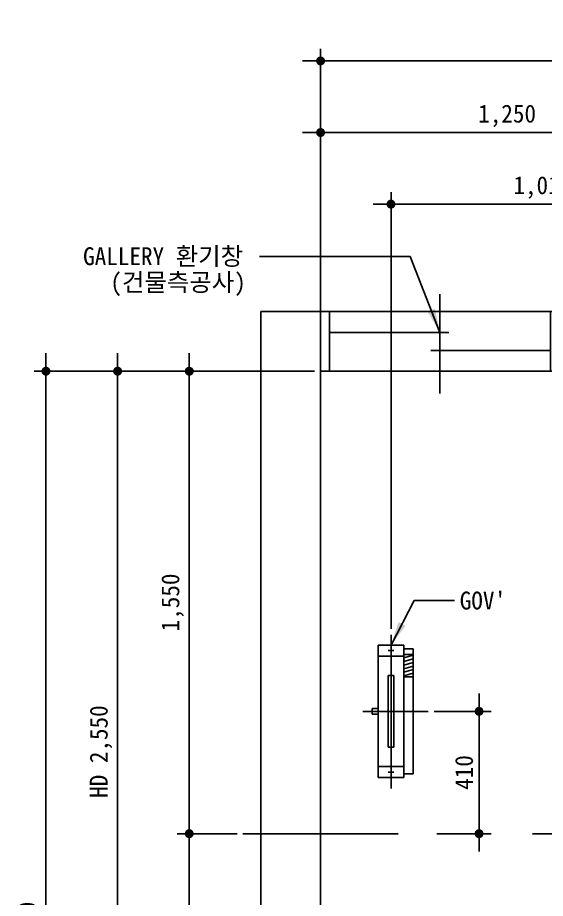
# Model space of a CAD drawing. Extents: x -9109 to 174251, y 57759 to 115528.
# Drawn here: x 100764 to 102532, y 105990 to 108942 of the extents above; entities that cross this region are included whole.
import ezdxf

# ---------------------------------------------------------------- set-up
doc = ezdxf.new("R2010")
doc.units = 0
doc.header["$LTSCALE"] = 600
doc.header["$MEASUREMENT"] = 0
doc.linetypes.add('CENTER', pattern=[2, 1.25, -0.25, 0.25, -0.25])
doc.layers.get('0').update_dxf_attribs({"linetype": 'CONTINUOUS'})
for name, color, linetype in [('1', 3, 'CONTINUOUS'), ('3', 1, 'CENTER'), ('A-DIMS', 7, 'CONTINUOUS')]:
    doc.layers.add(name, color=color, linetype=linetype)
doc.layers.add('A-MKXS-LEAD', color=7, linetype='CONTINUOUS', lineweight=25)
doc.layers.add('A-MKXS-TEXT1', color=3, linetype='CONTINUOUS', lineweight=25)
doc.styles.add('HY울릉도L', font='')
doc.styles.add('OTIS', font='')
doc.styles.add('굴림', font='')
doc.styles.add('돋움체', font='')
doc.styles.get('HY울릉도L').set_extended_font_data('Dotum')
doc.styles.get('OTIS').set_extended_font_data('Dotum')
doc.styles.get('굴림').set_extended_font_data('Dotum')
doc.styles.get('돋움체').set_extended_font_data('DotumChe')
doc.dimstyles.new('CDIM', dxfattribs={"dimtxt": 3, "dimasz": 1.5, "dimexe": 2, "dimexo": 1, "dimgap": 1, "dimtad": 1, "dimdec": 0, "dimrnd": 0.5, "dimzin": 0, "dimdsep": 32, "dimlunit": 6, "dimtxsty": 'HY울릉도L', "dimblk1": '_CIDOT', "dimblk2": '_CIDOT', "dimsah": 1, "dimcen": 5.5, "dimclrd": 2, "dimclre": 2, "dimclrt": 7, "dimadec": 0, "dimazin": 0, "dimtfac": 1, "dimtdec": 0, "dimtix": 1, "dimtmove": 2, "dimatfit": 1, "dimldrblk": '_CIDOT', "dimfxl": 1, "dimtolj": 1, "dimtzin": 0, "dimlwd": -1, "dimarcsym": 0})
doc.dimstyles.new('OTIS', dxfattribs={"dimscale": 100, "dimtxt": 2.25, "dimasz": 2, "dimexe": 0.8, "dimexo": 0.8, "dimgap": 0.7, "dimtad": 1, "dimdsep": 46, "dimtxsty": '굴림', "dimblk": 'DOT', "dimcen": 0, "dimclrd": 3, "dimclre": 3, "dimclrt": 3, "dimadec": 0, "dimazin": 0, "dimtfac": 1, "dimtmove": 0, "dimatfit": 3, "dimfxl": 1, "dimtolj": 1, "dimarcsym": 0})

# ---------------------------------------------------------------- blocks, each defined once
blk = doc.blocks.new('_CIDOT')
at = {"color": 0, "linetype": 'ByBlock'}
blk.add_line((2, 0), (-1, 0), dxfattribs=at)
at = {"color": 0, "linetype": 'ByBlock', "const_width": 0.5}
blk.add_lwpolyline([(-0.25, 0, 1), (0.25, 0, 1)], format="xyb", close=True, dxfattribs=at)
blk = doc.blocks.new('*D698')
at = {"layer": 'A-DIMS', "lineweight": -2, "transparency": 16777216}
for p, q in [((102158.9, 106617.1), (102349.7, 106617.1)), ((102167.9, 106207.1), (102349.7, 106207.1))]:
    blk.add_line(p, q, dxfattribs=at)
at = {"layer": 'A-DIMS', "transparency": 16777216}
blk.add_line((102309.7, 106587.1), (102309.7, 106237.1), dxfattribs=at)
at = {"layer": 'A-DIMS', "transparency": 16777216, "xscale": 30, "yscale": 30, "zscale": 30}
for p, rotation in [((102309.7, 106617.1), 90), ((102309.7, 106207.1), 270)]:
    blk.add_blockref('_CIDOT', p, dxfattribs=dict(at, rotation=rotation))
at = {"layer": 'A-DIMS', "color": 3, "transparency": 16777216, "insert": (102259.7, 106412.1), "char_height": 60, "attachment_point": 5, "rotation": 90, "style": '돋움체'}
blk.add_mtext('\\A1;410', dxfattribs=at)
blk = doc.blocks.new('*D699')
at = {"layer": 'A-DIMS', "lineweight": -2, "transparency": 16777216}
for p, q in [((102014.6, 106893.5), (102014.6, 108357.1)), ((103028.6, 108057.1), (103028.6, 108357.1))]:
    blk.add_line(p, q, dxfattribs=at)
at = {"layer": 'A-DIMS', "transparency": 16777216}
blk.add_line((102998.6, 108317.1), (102044.6, 108317.1), dxfattribs=at)
at = {"layer": 'A-DIMS', "transparency": 16777216, "xscale": 30, "yscale": 30, "zscale": 30, "rotation": 180}
blk.add_blockref('_CIDOT', (102014.6, 108317.1), dxfattribs=at)
at = {"layer": 'A-DIMS', "transparency": 16777216, "xscale": 30, "yscale": 30, "zscale": 30}
blk.add_blockref('_CIDOT', (103028.6, 108317.1), dxfattribs=at)
at = {"layer": 'A-DIMS', "color": 3, "transparency": 16777216, "insert": (102521.6, 108372.8), "char_height": 60, "attachment_point": 5, "style": '돋움체'}
blk.add_mtext('\\A1;{\\C7;1,014}', dxfattribs=at)
blk = doc.blocks.new('*D724')
at = {"layer": 'A-DIMS', "lineweight": -2, "transparency": 16777216}
for p, q in [((101778.6, 107777.1), (101778.6, 108597.1)), ((103028.6, 108057.1), (103028.6, 108597.1))]:
    blk.add_line(p, q, dxfattribs=at)
at = {"layer": 'A-DIMS', "transparency": 16777216}
blk.add_line((101808.6, 108557.1), (102998.6, 108557.1), dxfattribs=at)
at = {"layer": 'A-DIMS', "transparency": 16777216, "xscale": 30, "yscale": 30, "zscale": 30, "rotation": 180}
blk.add_blockref('_CIDOT', (101778.6, 108557.1), dxfattribs=at)
at = {"layer": 'A-DIMS', "transparency": 16777216, "xscale": 30, "yscale": 30, "zscale": 30}
blk.add_blockref('_CIDOT', (103028.6, 108557.1), dxfattribs=at)
at = {"layer": 'A-DIMS', "color": 3, "transparency": 16777216, "insert": (102403.6, 108612.8), "char_height": 60, "attachment_point": 5, "style": '돋움체'}
blk.add_mtext('\\A1;1,250', dxfattribs=at)
blk = doc.blocks.new('*D726')
at = {"layer": 'A-DIMS', "lineweight": -2, "transparency": 16777216}
for p, q in [((101778.6, 107777.1), (101778.6, 108837.1)), ((104178.6, 107777.1), (104178.6, 108837.1))]:
    blk.add_line(p, q, dxfattribs=at)
at = {"layer": 'A-DIMS', "transparency": 16777216}
blk.add_line((101808.6, 108797.1), (104148.6, 108797.1), dxfattribs=at)
at = {"layer": 'A-DIMS', "transparency": 16777216, "xscale": 30, "yscale": 30, "zscale": 30, "rotation": 180}
blk.add_blockref('_CIDOT', (101778.6, 108797.1), dxfattribs=at)
at = {"layer": 'A-DIMS', "transparency": 16777216, "xscale": 30, "yscale": 30, "zscale": 30}
blk.add_blockref('_CIDOT', (104178.6, 108797.1), dxfattribs=at)
at = {"layer": 'A-DIMS', "color": 3, "transparency": 16777216, "insert": (102978.6, 108852.8), "char_height": 60, "attachment_point": 5, "style": '돋움체'}
blk.add_mtext('\\A1;HW 2,400', dxfattribs=at)
blk = doc.blocks.new('*D727')
at = {"layer": 'A-DIMS', "lineweight": -2, "transparency": 16777216}
for p, q in [((101758.6, 107757.1), (101298.6, 107757.1)), ((101498.6, 106207.1), (101298.6, 106207.1))]:
    blk.add_line(p, q, dxfattribs=at)
at = {"layer": 'A-DIMS', "transparency": 16777216}
blk.add_line((101338.6, 107727.1), (101338.6, 106237.1), dxfattribs=at)
at = {"layer": 'A-DIMS', "transparency": 16777216, "xscale": 30, "yscale": 30, "zscale": 30}
for p, rotation in [((101338.6, 107757.1), 90), ((101338.6, 106207.1), 270)]:
    blk.add_blockref('_CIDOT', p, dxfattribs=dict(at, rotation=rotation))
at = {"layer": 'A-DIMS', "color": 3, "transparency": 16777216, "insert": (101282.9, 106982.1), "char_height": 60, "attachment_point": 5, "rotation": 90, "style": '돋움체'}
blk.add_mtext('\\A1;1,550', dxfattribs=at)
blk = doc.blocks.new('*D728')
at = {"layer": 'A-DIMS', "lineweight": -2, "transparency": 16777216}
for p, q in [((101498.6, 106207.1), (101298.6, 106207.1)), ((101758.6, 105207.1), (101298.6, 105207.1))]:
    blk.add_line(p, q, dxfattribs=at)
at = {"layer": 'A-DIMS', "transparency": 16777216}
blk.add_line((101338.6, 106177.1), (101338.6, 105237.1), dxfattribs=at)
at = {"layer": 'A-DIMS', "transparency": 16777216, "xscale": 30, "yscale": 30, "zscale": 30}
for p, rotation in [((101338.6, 106207.1), 90), ((101338.6, 105207.1), 270)]:
    blk.add_blockref('_CIDOT', p, dxfattribs=dict(at, rotation=rotation))
at = {"layer": 'A-DIMS', "color": 3, "transparency": 16777216, "insert": (101282.9, 105707.1), "char_height": 60, "attachment_point": 5, "rotation": 90, "style": '돋움체'}
blk.add_mtext('\\A1;1,000', dxfattribs=at)
blk = doc.blocks.new('*D729')
at = {"layer": 'A-DIMS', "lineweight": -2, "transparency": 16777216}
for p, q in [((101758.6, 107757.1), (100818.6, 107757.1)), ((101758.6, 104007.1), (100818.6, 104007.1))]:
    blk.add_line(p, q, dxfattribs=at)
at = {"layer": 'A-DIMS', "transparency": 16777216}
blk.add_line((100858.6, 107727.1), (100858.6, 104037.1), dxfattribs=at)
at = {"layer": 'A-DIMS', "transparency": 16777216, "xscale": 30, "yscale": 30, "zscale": 30}
for p, rotation in [((100858.6, 107757.1), 90), ((100858.6, 104007.1), 270)]:
    blk.add_blockref('_CIDOT', p, dxfattribs=dict(at, rotation=rotation))
at = {"layer": 'A-DIMS', "color": 3, "transparency": 16777216, "insert": (100802.9, 105882.1), "char_height": 60, "attachment_point": 5, "rotation": 90, "style": '돋움체'}
blk.add_mtext('\\A1;3,750', dxfattribs=at)
blk = doc.blocks.new('*D730')
at = {"layer": 'A-DIMS', "lineweight": -2, "transparency": 16777216}
for p, q in [((101758.6, 107757.1), (101058.6, 107757.1)), ((101758.6, 105207.1), (101058.6, 105207.1))]:
    blk.add_line(p, q, dxfattribs=at)
at = {"layer": 'A-DIMS', "transparency": 16777216}
blk.add_line((101098.6, 107727.1), (101098.6, 105237.1), dxfattribs=at)
at = {"layer": 'A-DIMS', "transparency": 16777216, "xscale": 30, "yscale": 30, "zscale": 30}
for p, rotation in [((101098.6, 107757.1), 90), ((101098.6, 105207.1), 270)]:
    blk.add_blockref('_CIDOT', p, dxfattribs=dict(at, rotation=rotation))
at = {"layer": 'A-DIMS', "color": 3, "transparency": 16777216, "insert": (101042.9, 106482.1), "char_height": 60, "attachment_point": 5, "rotation": 90, "style": '돋움체'}
blk.add_mtext('\\A1;HD 2,550', dxfattribs=at)
blk = doc.blocks.new('B-G')
for p, q in [((200, 800), (0, 800)), ((200, 770), (0, 770)), ((130, 770), (130, 370)), ((70, 430), (70, 30)), ((200, 30), (0, 30)), ((200, 0), (0, 0))]:
    blk.add_line(p, q)
at = {"layer": '3'}
blk.add_line((275.1, 400), (-58.2, 400), dxfattribs=at)

msp = doc.modelspace()

# ---------------------------------------------------------------- linework, layer by layer
for p, q in [((102004.6, 106820.6), (102024.6, 106820.6)), ((102014.6, 106830.6), (102014.6, 106810.6)), ((102004.6, 106737.1), (102004.6, 106497.1)), ((102004.6, 106737.1), (102024.6, 106737.1)), ((102024.6, 106737.1), (102024.6, 106497.1)), ((102004.6, 106497.1), (102024.6, 106497.1)), ((102014.6, 106403.6), (102014.6, 106423.6)), ((102004.6, 106413.6), (102024.6, 106413.6))]:
    msp.add_line(p, q)
msp.add_lwpolyline([(104378.6, 103807.1), (101578.6, 103807.1), (101578.6, 107957.1), (104378.6, 107957.1)], close=True)
msp.add_lwpolyline([(103368.6, 107757.1), (104178.6, 107757.1), (104178.6, 104007.1), (101778.6, 104007.1), (101778.6, 107757.1), (102688.6, 107757.1)])
at = {"layer": '1'}
for p, q in [((101971.6, 106839.1), (101971.6, 106395.1)), ((101971.6, 106839.1), (102057.6, 106839.1)), ((102057.6, 106839.1), (102057.6, 106395.1)), ((102057.6, 106827.1), (102088.6, 106827.1)), ((102057.6, 106807.3), (102088.6, 106807.3)), ((102088.6, 106827.1), (102088.6, 106407.1)), ((101971.6, 106802.1), (102057.6, 106802.1)), ((102057.6, 106795.9), (102088.6, 106804.9)), ((102057.6, 106783.9), (102088.6, 106792.9)), ((102057.6, 106771.9), (102088.6, 106780.9)), ((102057.6, 106759.9), (102088.6, 106768.9)), ((102057.6, 106747.9), (102088.6, 106756.9)), ((102057.6, 106735.9), (102088.6, 106744.9)), ((102057.6, 106732.9), (102088.6, 106732.9)), ((101951.6, 106627.1), (101951.6, 106607.1)), ((101951.6, 106627.1), (101971.6, 106627.1)), ((101951.6, 106607.1), (101971.6, 106607.1)), ((101971.6, 106432.1), (102057, 106432.1)), ((101971.6, 106432.1), (102057.6, 106432.1)), ((101971.6, 106395.1), (102057, 106395.1)), ((101971.6, 106395.1), (102057.6, 106395.1)), ((102057.6, 106407.1), (102088, 106407.1)), ((102058.2, 106407.1), (102088.6, 106407.1))]:
    msp.add_line(p, q, dxfattribs=at)
at = {"layer": '3'}
for p, q in [((102014.6, 106873.5), (102014.6, 106358.5)), ((101920.1, 106617.1), (102138.9, 106617.1)), ((104438.6, 106207.1), (101518.6, 106207.1))]:
    msp.add_line(p, q, dxfattribs=at)
at = {"layer": 'A-MKXS-LEAD'}
for p, q in [((102078.3, 108141.4), (101574.4, 108141.4)), ((102092.6, 106988.4), (102226.8, 106988.4))]:
    msp.add_line(p, q, dxfattribs=at)

# ---------------------------------------------------------------- block references
at = {"layer": 'A-MKXS-LEAD', "rotation": 270}
msp.add_blockref('B-G', (101778.6, 107957.1), dxfattribs=at)

# ---------------------------------------------------------------- texts
at = {"layer": 'A-MKXS-TEXT1', "style": '돋움체'}
for s, p in [('GALLERY 환기창', (100983, 108112.6)), ('(건물측공사)', (101074.1, 108025.2)), ("GOV'", (102244.9, 106958.5))]:
    msp.add_text(s, height=60, dxfattribs=at).set_placement(p)

# ---------------------------------------------------------------- dimensions: what is measured, and where the dimension line sits
at = {"layer": 'A-DIMS'}
dim = msp.add_linear_dim(base=(104178.6, 108797.1), p1=(101778.6, 107757.1), p2=(104178.6, 107757.1), text='HW <>', dimstyle='CDIM', override={"dimscale": 20, "dimtxsty": '돋움체', "dimclrd": 256, "dimclre": 256, "dimclrt": 3}, dxfattribs=at)
dim.commit()
dim.dimension.update_dxf_attribs({"geometry": '*D726', "text_midpoint": (102978.6, 108852.8)})
dim = msp.add_linear_dim(base=(103028.6, 108557.1), p1=(101778.6, 107757.1), p2=(103028.6, 108037.1), dimstyle='CDIM', override={"dimscale": 20, "dimtxsty": '돋움체', "dimclrd": 256, "dimclre": 256, "dimclrt": 3}, dxfattribs=at)
dim.commit()
dim.dimension.update_dxf_attribs({"geometry": '*D724', "text_midpoint": (102403.6, 108612.8)})
for base, p1, p2, angle, text, picture, middle in [((102014.6, 108317.1), (103028.6, 108037.1), (102014.6, 106873.5), 180, '{\\C7;<>}', '*D699', (102521.6, 108372.8)), ((101098.6, 105207.1), (101778.6, 107757.1), (101778.6, 105207.1), 90, 'HD <>', '*D730', (101042.9, 106482.1))]:
    dim = msp.add_linear_dim(base=base, p1=p1, p2=p2, angle=angle, text=text, dimstyle='CDIM', override={"dimscale": 20, "dimtxsty": '돋움체', "dimclrd": 256, "dimclre": 256, "dimclrt": 3}, dxfattribs=at)
    dim.commit()
    dim.dimension.update_dxf_attribs({"geometry": picture, "text_midpoint": middle})
for base, p1, p2, picture, middle in [((100858.6, 104007.1), (101778.6, 107757.1), (101778.6, 104007.1), '*D729', (100802.9, 105882.1)), ((101338.6, 106207.1), (101778.6, 107757.1), (101518.6, 106207.1), '*D727', (101282.9, 106982.1)), ((102309.7, 106207.1), (102138.9, 106617.1), (102147.9, 106207.1), '*D698', (102259.7, 106412.1)), ((101338.6, 105207.1), (101518.6, 106207.1), (101778.6, 105207.1), '*D728', (101282.9, 105707.1))]:
    dim = msp.add_linear_dim(base=base, p1=p1, p2=p2, angle=90, dimstyle='CDIM', override={"dimscale": 20, "dimtxsty": '돋움체', "dimclrd": 256, "dimclre": 256, "dimclrt": 3}, dxfattribs=at)
    dim.commit()
    dim.dimension.update_dxf_attribs({"geometry": picture, "text_midpoint": middle})

# ---------------------------------------------------------------- leaders
at = {"layer": 'A-MKXS-LEAD'}
for points in [[(102178.6, 107887.1), (102078.3, 108141.4)], [(102014.6, 106839.1, 0), (102092.6, 106988.4, 0)]]:
    msp.add_leader(points, dimstyle='OTIS', override={"dimscale": 40, "dimtad": 0, "dimtxsty": 'OTIS', "dimclrd": 256, "dimatfit": 0}, dxfattribs=at)

doc.saveas('drawing.dxf')
